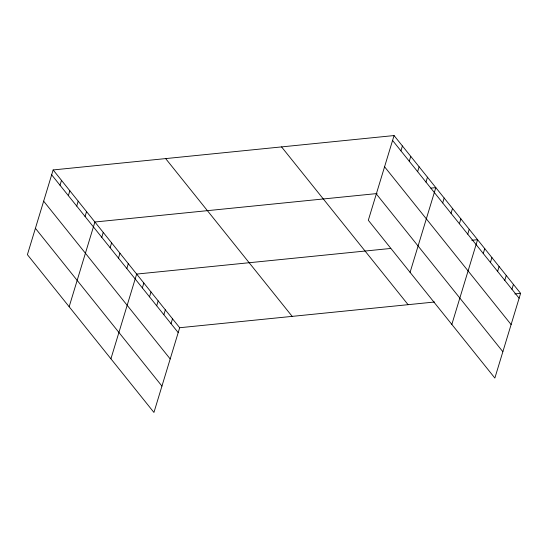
<?xml version="1.0" encoding="UTF-8"?>
<svg xmlns="http://www.w3.org/2000/svg" width="548" height="548" viewBox="0 0 548 548"><rect width="100%" height="100%" fill="white"/><g stroke="black" fill="none" stroke-linecap="round" stroke-linejoin="round"><path stroke-width="0.82" d="M53.142 169.942L27.4 254.662L153.94 412.445L179.682 327.725L53.142 169.942L394.06 135.555L520.6 293.338L494.858 378.058L368.318 220.275L394.06 135.555M60.013 185.231L61.492 180.354M68.363 195.65L69.843 190.766M76.713 206.062L78.2 201.185M85.063 216.474L86.55 211.596M69.158 306.736L94.9 222.009L377.086 193.547M101.77 237.305L103.25 232.421M110.121 247.717L111.607 242.833M118.471 258.129L119.957 253.251M126.828 268.541L128.307 263.663M110.915 358.803L136.657 274.075L390.717 248.45M142.35 287.899L143.829 283.015M149.515 296.838L151.001 291.961M156.687 305.777L158.173 300.9M163.859 314.716L165.345 309.839M171.031 323.663L172.51 318.778M400.924 150.851L402.41 145.967M409.281 161.263L410.76 156.379M417.631 171.675L419.11 166.798M425.981 182.087L427.467 177.21M410.075 272.349L435.818 187.621L430.851 188.122M442.688 202.918L444.168 198.034M451.038 213.33L452.518 208.446M459.388 223.742L460.875 218.864M467.739 234.154L469.225 229.276M451.833 324.416L477.575 239.688L471.787 240.271M483.261 253.512L484.747 248.628M490.433 262.451L491.919 257.574M497.605 271.39L499.091 266.513M504.776 280.329L506.256 275.452M511.948 289.276L513.428 284.391M179.682 327.725L434.571 302.01M514.812 293.92L520.6 293.338M392.574 140.432L519.12 298.215M384.573 166.784L511.113 324.567M376.318 193.93L502.865 351.713M281.556 146.905L408.096 304.681M165.647 158.591L292.187 316.374M51.656 174.819L178.203 332.602M43.655 201.171L170.195 358.947M35.408 228.317L161.948 386.1"/></g></svg>
